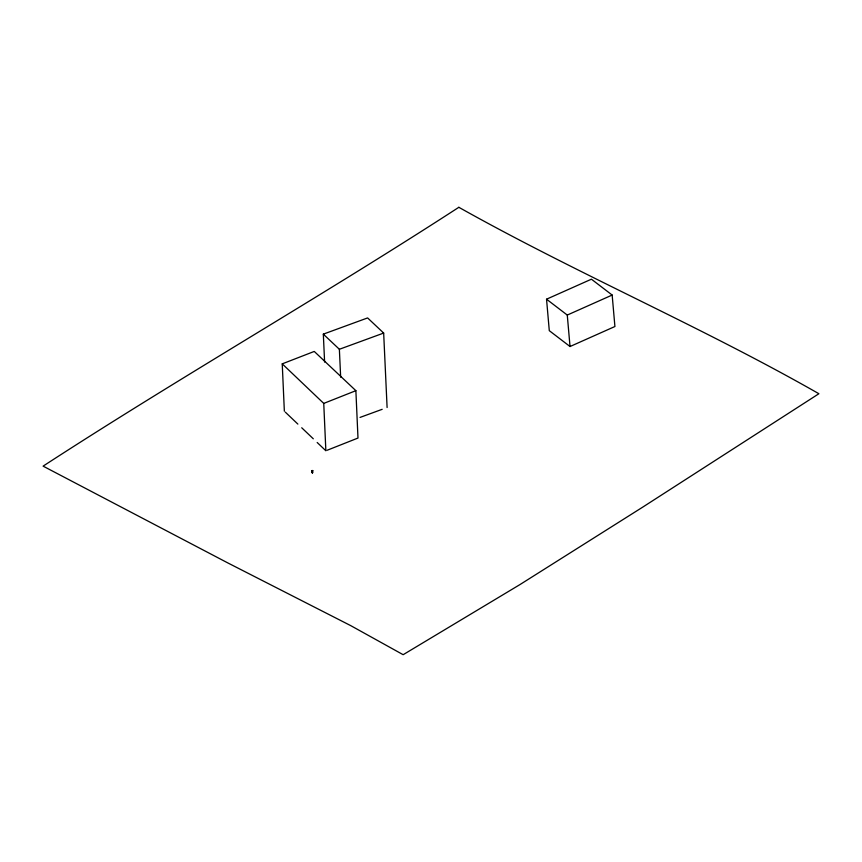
<?xml version="1.0" encoding="UTF-8"?>
<svg xmlns="http://www.w3.org/2000/svg" width="862" height="862" viewBox="0 0 862 862"><rect width="100%" height="100%" fill="white"/><g stroke="black" fill="none" stroke-linecap="round" stroke-linejoin="round"><path stroke-width="1.29" d="M311.785 470.717L312.852 470.781L312.367 472.882L311.785 470.717L312.852 470.781M311.785 472.548L312.852 472.602M546.54 299.2L591.429 279.191L612.16 295.052L614.918 326.515L570.03 346.524L549.288 330.663L546.54 299.2L567.271 315.061L570.03 346.524M567.271 315.061L612.16 295.052M355.877 390.68L314.253 351.437L282.24 363.85L323.746 403.405L355.877 390.68L357.989 438.047L327.097 450.276M324.608 362.062L323.325 334.144L367.611 317.927L383.665 333.066L387.103 407.521M323.325 334.144L339.369 349.272L383.665 333.066M360.036 417.423L382.178 409.321M285.311 412.133L297.864 424.093M301.722 427.767L313.305 438.801M317.173 442.486L325.858 450.761L323.746 403.405M339.369 349.272L340.662 377.19M282.24 363.85L284.352 411.206M312.27 470.436L312.367 472.882M458.843 207.3C321.914 296.172 179.986 377.136 43.1 466.137L227.719 562.875L350.802 625.672L403.157 654.7L520.012 584.544L642.75 507.115L818.9 393.729C701.452 326.73 576.743 273.469 458.843 207.3"/></g></svg>
